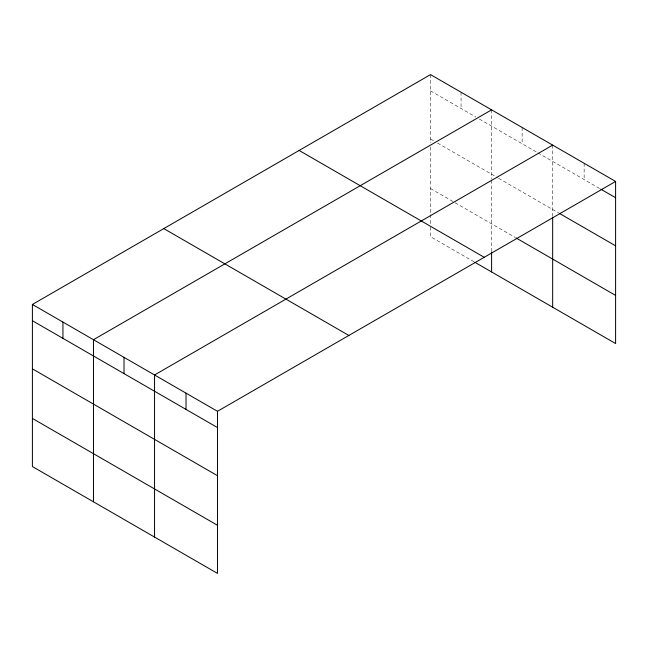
<?xml version="1.0" encoding="UTF-8"?>
<svg xmlns="http://www.w3.org/2000/svg" width="648" height="648" viewBox="0 0 648 648"><rect width="100%" height="100%" fill="white"/><g stroke="black" fill="none" stroke-linecap="round" stroke-linejoin="round"><path stroke-width="0.49" stroke-dasharray="3.24 2.43" d="M430.523 74.601L430.523 142.949M430.523 90.858L475.891 117.053M479.382 119.07L536.973 152.312M537.84 152.823L599.87 188.633M430.523 138.988L434.014 140.997M437.505 143.014L497.705 177.771M498.579 178.273L558.795 213.038M430.523 188.568L515.16 237.427M474.15 261.881L430.523 236.69L430.523 225.666M584.14 163.288L584.14 179.545M552.671 145.12L552.671 216.448M522.134 127.494L522.134 143.751M491.597 109.86L491.597 179.204M491.597 180.201L491.597 250.898M461.06 92.227L461.06 108.491M430.523 146.918L430.523 212.633M430.523 214.634L430.523 224.662"/><path stroke-width="0.97" d="M615.6 181.448L217.477 411.31L217.477 573.399L32.4 466.552L32.4 304.455L430.523 74.601L615.6 181.448L615.6 343.545L475.025 262.383M491.597 109.86L93.474 339.714L93.474 501.811M552.671 145.12L154.548 374.973L154.548 537.071M600.745 189.135L615.6 197.713M559.67 213.548L615.6 245.835M516.027 237.938L615.6 295.423M299.141 150.449L484.218 257.305M163.782 228.598L348.859 335.453M32.4 304.455L217.477 411.31M32.4 320.72L217.477 427.567M32.4 368.842L217.477 475.697M32.4 418.422L217.477 525.277M552.671 217.445L552.671 307.217M491.597 251.902L491.597 271.958M186.017 393.142L186.017 409.406M124.011 357.348L124.011 373.604M62.937 322.08L62.937 338.345"/></g></svg>
